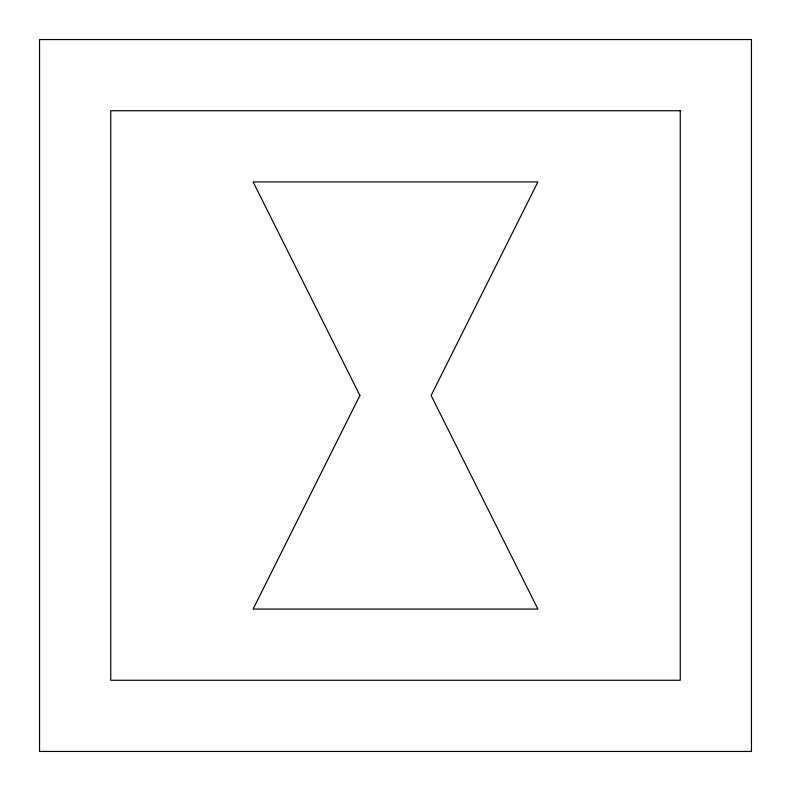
<?xml version="1.0" encoding="UTF-8"?>
<svg xmlns="http://www.w3.org/2000/svg" width="791" height="791" viewBox="0 0 791 791"><rect width="100%" height="100%" fill="white"/><g stroke="black" fill="none" stroke-linecap="round" stroke-linejoin="round"><path stroke-width="1.19" d="M359.905 395.5L253.12 609.07L537.88 609.07L431.095 395.5L537.88 181.93L253.12 181.93L359.905 395.5M751.45 39.55L39.55 39.55L39.55 751.45L751.45 751.45L751.45 39.55M680.26 110.74L110.74 110.74L110.74 680.26L680.26 680.26L680.26 110.74"/></g></svg>
